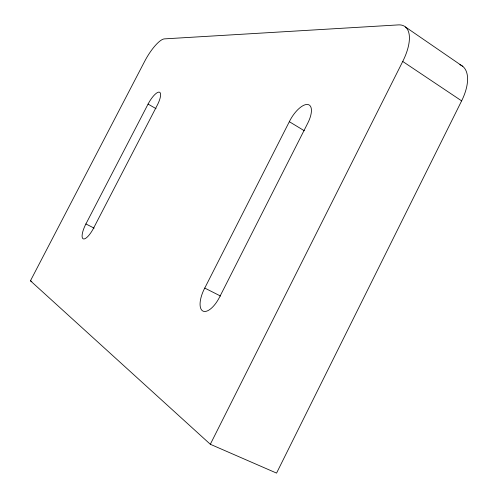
<?xml version="1.0" encoding="UTF-8"?>
<svg xmlns="http://www.w3.org/2000/svg" width="498" height="498" viewBox="0 0 498 498"><rect width="100%" height="100%" fill="white"/><g stroke="black" fill="none" stroke-linecap="round" stroke-linejoin="round"><path stroke-width="0.75" d="M459.853 64.678A41.353 20.829 -54.4 0 1 461.627 100.87L276.558 473.1L210.324 444.278L30.446 280.804L144.632 61.397A25.747 7.296 -59.9 0 1 164.477 38.875L398.356 24.9A42.554 18.949 -55.5 0 1 402.733 61.459L210.324 444.278M204.759 288.074L289.332 121.699A20.013 8.422 -58.4 0 1 307.459 104.456A20.013 8.422 -58.4 0 1 307.789 123.099L219.55 297.157A20.175 8.653 -63.5 0 1 202.649 310.914A20.175 8.653 -63.5 0 1 204.759 288.074L220.521 296.042M148.068 104.082L85.899 223.957A14.342 4.376 -62.7 0 0 83.216 238.847A14.342 4.376 -62.7 0 0 93.861 227.598L156.988 105.732A14.212 4.308 -60.4 0 0 159.26 92.136A14.212 4.308 -60.4 0 0 148.074 104.082L156.036 108.657M30.446 280.804L31.835 281.457M85.899 223.957L94.147 228.14M289.332 121.699L304.315 130.756M402.733 61.459L461.627 100.87M405.478 26.992L462.798 66.396"/></g></svg>
